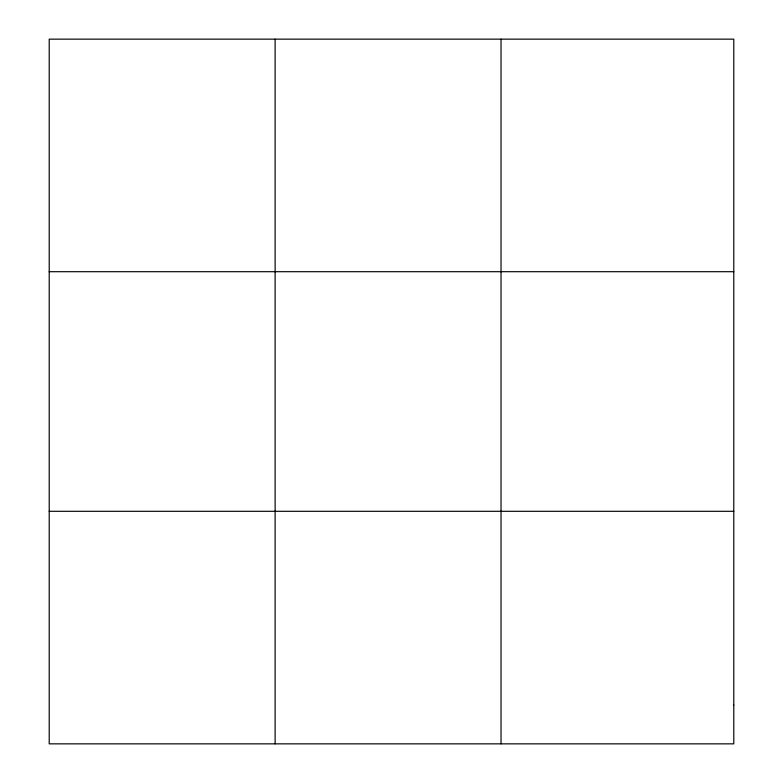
<?xml version="1.0" encoding="UTF-8"?>
<svg xmlns="http://www.w3.org/2000/svg" width="783" height="783" viewBox="0 0 783 783"><rect width="100%" height="100%" fill="white"/><g stroke="black" fill="none" stroke-linecap="round" stroke-linejoin="round"><path stroke-width="1.17" d="M275.117 39.15L275.117 743.85M501.032 39.15L501.032 743.85M49.212 271.701L733.788 271.701M49.212 511.299L733.788 511.299M733.788 705.091L733.788 743.85L49.212 743.85L49.212 39.15L733.788 39.15L733.788 705.091"/></g></svg>
